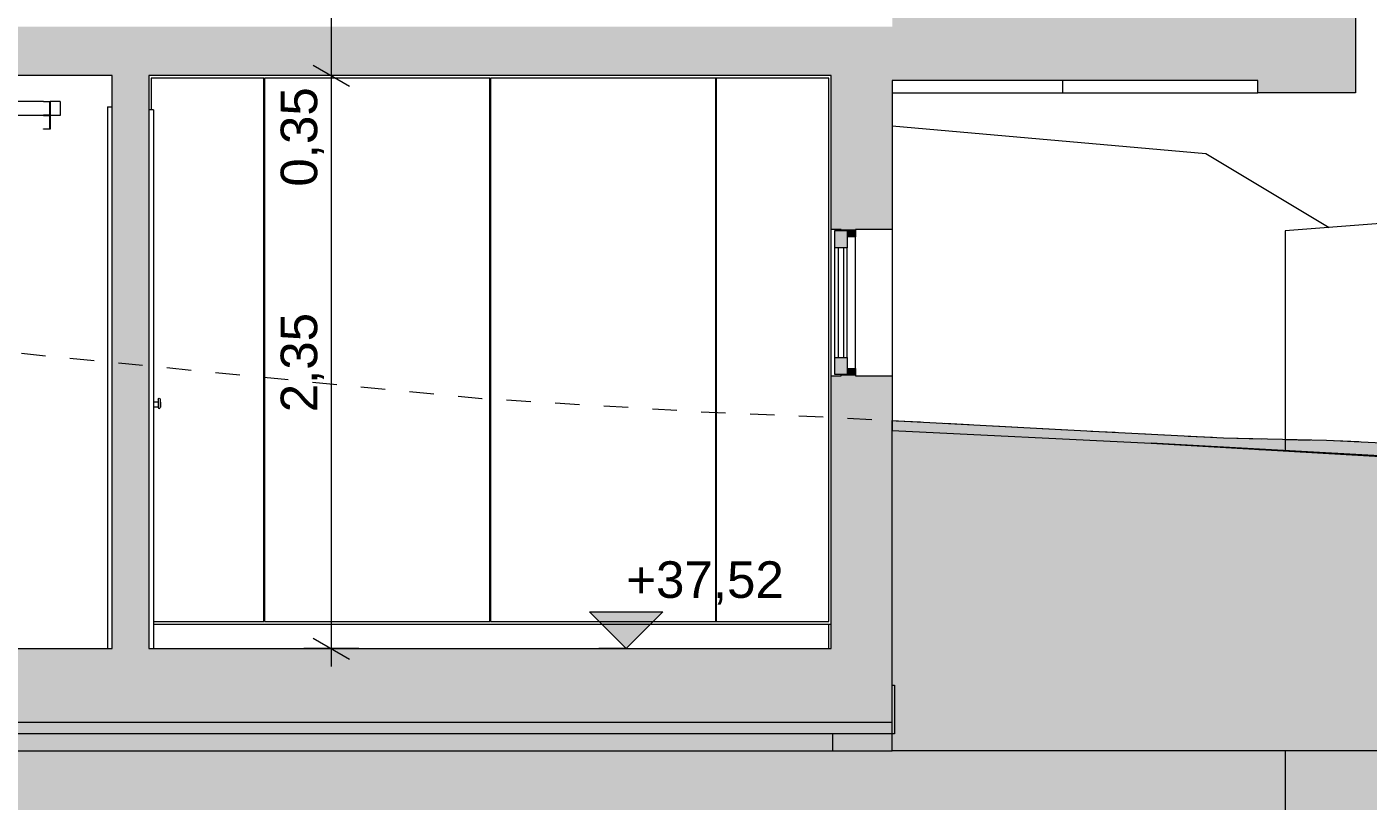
# Model space of a CAD drawing. Header units: metres. Extents: x -111189 to -108577, y -72951 to -72647.
# Drawn here: x -108879.9 to -108874.4, y -72945.29 to -72942.11 of the extents above; entities that cross this region are included whole.
import ezdxf

# ---------------------------------------------------------------- set-up
doc = ezdxf.new("R2010")
doc.units = ezdxf.units.M
doc.header["$MEASUREMENT"] = 0
doc.linetypes.add('Hidden Line', pattern=[0.13, 0.08, -0.05])
for name, color, linetype in [('00 - DESENHO 2D', 7, 'Continuous'), ('01 - TERRENO PROPOSTO', 7, 'Continuous'), ('02 - ESTRADAS', 7, 'Continuous'), ('02 - PASSEIOS', 7, 'Continuous'), ('03 - LAJES', 7, 'Continuous'), ('07 - MUROS', 7, 'Continuous'), ('08 - EQUIPAMENTO FIXO', 7, 'Continuous'), ('12 - COTAS GERAIS', 7, 'Continuous')]:
    doc.layers.add(name, color=color, linetype=linetype)
doc.styles.add('ESTILO_GERADO_7', font='')
doc.styles.get('ESTILO_GERADO_7').set_extended_font_data('Helvetica')
doc.dimstyles.new('ESTILO_GERADO__5', dxfattribs={"dimtxt": 0.15, "dimasz": 0.114, "dimexe": 0.18, "dimexo": 0.0625, "dimgap": 0, "dimtad": 1, "dimzin": 0, "dimdsep": 46, "dimtxsty": 'ESTILO_GERADO_7', "dimblk": 'ARROWHEAD_2', "dimblk1": 'ARROWHEAD_2', "dimblk2": 'ARROWHEAD_2', "dimcen": 0.09, "dimse1": 1, "dimse2": 1, "dimclrd": 7, "dimclre": 7, "dimclrt": 7, "dimadec": 0, "dimazin": 0, "dimtfac": 1, "dimtdec": 4, "dimtmove": 0, "dimatfit": 3, "dimfxl": 1, "dimtolj": 1, "dimtzin": 0, "dimarcsym": 0})

# ---------------------------------------------------------------- blocks, each defined once
blk = doc.blocks.new('Corte Elem_767_1', base_point=(-109050.7279, -72941.9624))
at = {"layer": '03 - LAJES', "linetype": 'Continuous', "lineweight": 13}
blk.add_hatch(color=251, dxfattribs=at).paths.add_polyline_path([(-108876.3478, -72942.1124), (-108885.2478, -72942.1124), (-108885.2478, -72942.3124), (-108876.3478, -72942.3124)])
at = {"layer": '03 - LAJES', "color": 7, "linetype": 'Continuous', "lineweight": 20}
for p, q in [((-108879.5478, -72942.3124), (-108884.0978, -72942.3124)), ((-108876.5978, -72942.3124), (-108879.3978, -72942.3124))]:
    blk.add_line(p, q, dxfattribs=at)
blk = doc.blocks.new('Corte Elem_774_1', base_point=(-109050.7279, -72941.9624))
at = {"layer": '03 - LAJES', "linetype": 'Continuous', "lineweight": 13}
blk.add_hatch(color=251, dxfattribs=at).paths.add_polyline_path([(-108886.4978, -72945.0124), (-108876.3478, -72945.0124), (-108876.3478, -72944.8124), (-108886.4978, -72944.8124)])
at = {"layer": '03 - LAJES', "color": 7, "linetype": 'Continuous', "lineweight": 20}
for p, q in [((-108876.3478, -72944.8124), (-108876.339, -72944.8124)), ((-108876.339, -72944.8124), (-108876.339, -72945.0124)), ((-108876.3478, -72945.0124), (-108886.4978, -72945.0124)), ((-108876.339, -72945.0124), (-108876.3478, -72945.0124))]:
    blk.add_line(p, q, dxfattribs=at)
blk = doc.blocks.new('Corte Elem_778_1', base_point=(-109050.7279, -72941.9624))
at = {"layer": '03 - LAJES', "linetype": 'Continuous', "lineweight": 13}
blk.add_hatch(color=251, dxfattribs=at).paths.add_polyline_path([(-108884.0978, -72944.8124), (-108879.5478, -72944.8124), (-108879.5478, -72944.6624), (-108884.0978, -72944.6624)])
at = {"layer": '03 - LAJES', "color": 7, "linetype": 'Continuous', "lineweight": 20}
blk.add_line((-108884.0978, -72944.6624), (-108879.5478, -72944.6624), dxfattribs=at)
blk = doc.blocks.new('Corte Elem_779_1', base_point=(-109050.7279, -72941.9624))
at = {"layer": '07 - MUROS', "color": 251, "linetype": 'Continuous', "lineweight": 13}
for p, q in [((-108876.3478, -72942.5188), (-108875.0612, -72942.6319)), ((-108875.0612, -72942.6319), (-108874.5547, -72942.9348))]:
    blk.add_line(p, q, dxfattribs=at)
blk = doc.blocks.new('Corte Elem_781_1', base_point=(-109050.7279, -72941.9624))
at = {"layer": '07 - MUROS', "linetype": 'Continuous', "lineweight": 13}
blk.add_hatch(color=251, dxfattribs=at).paths.add_polyline_path([(-108872.2681, -72942.7613), (-108872.2681, -72948.2254), (-108872.0643, -72948.2254), (-108872.0643, -72943.959), (-108872.0642, -72943.959), (-108872.0642, -72942.7628), (-108872.2361, -72942.7613)])
at = {"layer": '07 - MUROS', "color": 251, "linetype": 'Continuous', "lineweight": 13}
for p, q in [((-108872.4855, -72942.7778), (-108874.7355, -72942.9485)), ((-108874.7355, -72942.9485), (-108874.7355, -72943.8505)), ((-108874.7355, -72945.0824), (-108874.7355, -72945.4624)), ((-108874.7355, -72945.4624), (-108874.7355, -72948.2254)), ((-108874.7355, -72948.2254), (-108872.4855, -72948.2254))]:
    blk.add_line(p, q, dxfattribs=at)
at = {"layer": '07 - MUROS', "color": 7, "linetype": 'Continuous', "lineweight": 13}
for p, q in [((-108872.2681, -72942.7613), (-108872.4855, -72942.7778)), ((-108872.4855, -72948.2254), (-108872.2681, -72948.2254))]:
    blk.add_line(p, q, dxfattribs=at)
at = {"layer": '07 - MUROS', "color": 7, "linetype": 'Continuous', "lineweight": 20}
for p, q in [((-108872.2681, -72942.7613), (-108872.2361, -72942.7613)), ((-108872.2681, -72948.2254), (-108872.2681, -72942.7613)), ((-108872.2361, -72942.7613), (-108872.0642, -72942.7628)), ((-108872.0642, -72942.7628), (-108872.0642, -72943.959)), ((-108872.0642, -72943.959), (-108872.0642, -72948.2254)), ((-108872.0643, -72948.2254), (-108872.2681, -72948.2254)), ((-108872.0642, -72948.2254), (-108872.0643, -72948.2254))]:
    blk.add_line(p, q, dxfattribs=at)
blk = doc.blocks.new('Corte Elem_834_1', base_point=(-109050.7279, -72941.9624))
at = {"linetype": 'Continuous', "lineweight": 13}
for points in [[(-108876.3478, -72942.9433), (-108876.3478, -72942.3124), (-108876.5978, -72942.3124), (-108876.5978, -72942.9433), (-108876.4978, -72942.9433)], [(-108876.3478, -72944.8124), (-108876.3478, -72943.5433), (-108876.4978, -72943.5433), (-108876.5978, -72943.5433), (-108876.5978, -72944.8124)]]:
    blk.add_hatch(color=251, dxfattribs=at).paths.add_polyline_path(points)
at = {"color": 7, "linetype": 'Continuous', "lineweight": 20}
for p, q in [((-108876.5978, -72942.9433), (-108876.5978, -72942.3124)), ((-108876.3478, -72942.3324), (-108876.3478, -72942.9433)), ((-108876.5978, -72944.6624), (-108876.5978, -72943.5433)), ((-108876.3478, -72943.5433), (-108876.3478, -72943.7679))]:
    blk.add_line(p, q, dxfattribs=at)
blk = doc.blocks.new('Corte Elem_835_1', base_point=(-109050.7279, -72941.9624))
at = {"linetype": 'Continuous', "lineweight": 13}
blk.add_hatch(color=251, dxfattribs=at).paths.add_polyline_path([(-108879.3978, -72942.3124), (-108879.5478, -72942.3124), (-108879.5478, -72944.8124), (-108879.3978, -72944.8124)])
at = {"color": 7, "linetype": 'Continuous', "lineweight": 20}
for p, q in [((-108879.5478, -72944.6624), (-108879.5478, -72942.3124)), ((-108879.3978, -72942.3124), (-108879.3978, -72944.6624))]:
    blk.add_line(p, q, dxfattribs=at)
blk = doc.blocks.new('Corte Elem_854_1', base_point=(-109050.7279, -72941.9624))
at = {"layer": '03 - LAJES', "linetype": 'Continuous', "lineweight": 13}
blk.add_hatch(color=251, dxfattribs=at).paths.add_polyline_path([(-108879.3978, -72944.8124), (-108876.5978, -72944.8124), (-108876.5978, -72944.6624), (-108879.3978, -72944.6624)])
at = {"layer": '03 - LAJES', "color": 7, "linetype": 'Continuous', "lineweight": 20}
blk.add_line((-108879.3978, -72944.6624), (-108876.5978, -72944.6624), dxfattribs=at)
blk = doc.blocks.new('Corte Elem_855_1', base_point=(-109050.7279, -72941.9624))
at = {"layer": '08 - EQUIPAMENTO FIXO', "color": 251, "linetype": 'Continuous', "lineweight": 13}
for p, q in [((-108878.925, -72942.3229), (-108879.3873, -72942.3229)), ((-108879.3873, -72942.3229), (-108879.3873, -72942.4524)), ((-108878.925, -72944.5519), (-108878.925, -72942.3229)), ((-108878.925, -72942.3324), (-108878.923, -72942.3324)), ((-108878.4607, -72942.3229), (-108878.923, -72942.3229)), ((-108878.923, -72942.3229), (-108878.923, -72944.5519)), ((-108877.9983, -72942.3229), (-108878.4607, -72942.3229)), ((-108877.9983, -72944.5519), (-108877.9983, -72942.3229)), ((-108877.9983, -72942.3324), (-108877.9963, -72942.3324)), ((-108877.534, -72942.3229), (-108877.9963, -72942.3229)), ((-108877.9963, -72942.3229), (-108877.9963, -72944.5519)), ((-108877.0717, -72942.3229), (-108877.534, -72942.3229)), ((-108877.0717, -72944.5519), (-108877.0717, -72942.3229)), ((-108877.0717, -72942.3324), (-108877.0697, -72942.3324)), ((-108876.6073, -72942.3229), (-108877.0697, -72942.3229)), ((-108877.0697, -72942.3229), (-108877.0697, -72944.5519)), ((-108876.6073, -72944.5519), (-108876.6073, -72942.3229)), ((-108879.3788, -72944.5519), (-108878.925, -72944.5519)), ((-108878.923, -72944.5424), (-108878.925, -72944.5424)), ((-108878.923, -72944.5519), (-108878.4607, -72944.5519)), ((-108878.4607, -72944.5519), (-108877.9983, -72944.5519)), ((-108877.9963, -72944.5424), (-108877.9983, -72944.5424)), ((-108877.9963, -72944.5519), (-108877.534, -72944.5519)), ((-108877.534, -72944.5519), (-108877.0717, -72944.5519)), ((-108877.0697, -72944.5424), (-108877.0717, -72944.5424)), ((-108877.0697, -72944.5519), (-108876.6073, -72944.5519)), ((-108879.3788, -72944.5624), (-108876.6078, -72944.5624)), ((-108876.6078, -72944.5624), (-108876.5978, -72944.5624)), ((-108876.6078, -72944.6624), (-108876.6078, -72944.5624))]:
    blk.add_line(p, q, dxfattribs=at)
blk = doc.blocks.new('Corte Elem_857_1', base_point=(-109050.7279, -72941.9624))
at = {"color": 7, "linetype": 'Continuous', "lineweight": 13}
for p, q in [((-108879.5668, -72942.4404), (-108879.5668, -72944.6624)), ((-108879.5668, -72942.4404), (-108879.5478, -72942.4404)), ((-108879.3788, -72942.4524), (-108879.3978, -72942.4524)), ((-108879.3788, -72942.4524), (-108879.3788, -72944.6624))]:
    blk.add_line(p, q, dxfattribs=at)
at = {"color": 251, "linetype": 'Continuous', "lineweight": 13}
for p, q in [((-108879.3591, -72943.6524), (-108879.3788, -72943.6524)), ((-108879.3591, -72943.6724), (-108879.3788, -72943.6724)), ((-108879.359, -72943.6524), (-108879.3591, -72943.6524)), ((-108879.359, -72943.6724), (-108879.3591, -72943.6724)), ((-108879.359, -72943.6524), (-108879.359, -72943.6543)), ((-108879.3589, -72943.6537), (-108879.359, -72943.6537)), ((-108879.359, -72943.6543), (-108879.359, -72943.6593)), ((-108879.359, -72943.6593), (-108879.359, -72943.6655)), ((-108879.359, -72943.6655), (-108879.359, -72943.6705)), ((-108879.359, -72943.6705), (-108879.359, -72943.6724)), ((-108879.3589, -72943.6712), (-108879.359, -72943.6712)), ((-108879.3588, -72943.6392), (-108879.3577, -72943.6365)), ((-108879.3588, -72943.6392), (-108879.3588, -72943.6527)), ((-108879.3588, -72943.6527), (-108879.3588, -72943.6567)), ((-108879.3588, -72943.6567), (-108879.3588, -72943.6622)), ((-108879.3588, -72943.6622), (-108879.3588, -72943.6678)), ((-108879.3588, -72943.6678), (-108879.3588, -72943.672)), ((-108879.3588, -72943.672), (-108879.3588, -72943.6737)), ((-108879.3588, -72943.6737), (-108879.3577, -72943.6764)), ((-108879.3577, -72943.6365), (-108879.3551, -72943.6354)), ((-108879.3551, -72943.6354), (-108879.3524, -72943.6365)), ((-108879.3524, -72943.6365), (-108879.3513, -72943.6392)), ((-108879.3524, -72943.6764), (-108879.3513, -72943.6737)), ((-108879.3513, -72943.6392), (-108879.3513, -72943.6527)), ((-108879.3513, -72943.6527), (-108879.3513, -72943.6567)), ((-108879.3512, -72943.6537), (-108879.3513, -72943.6537)), ((-108879.3513, -72943.6537), (-108879.3513, -72943.6537)), ((-108879.3513, -72943.6567), (-108879.3513, -72943.6622)), ((-108879.3513, -72943.6622), (-108879.3513, -72943.6678)), ((-108879.3513, -72943.6678), (-108879.3513, -72943.672)), ((-108879.3512, -72943.6712), (-108879.3513, -72943.6712)), ((-108879.3513, -72943.6712), (-108879.3513, -72943.6712)), ((-108879.3513, -72943.672), (-108879.3513, -72943.6737)), ((-108879.3512, -72943.6524), (-108879.3512, -72943.6543)), ((-108879.3511, -72943.6524), (-108879.3512, -72943.6524)), ((-108879.3512, -72943.6543), (-108879.3512, -72943.6593)), ((-108879.3512, -72943.6593), (-108879.3512, -72943.6655)), ((-108879.3512, -72943.6655), (-108879.3512, -72943.6705)), ((-108879.3512, -72943.6705), (-108879.3512, -72943.6724)), ((-108879.3511, -72943.6724), (-108879.3512, -72943.6724)), ((-108879.3489, -72943.6524), (-108879.3511, -72943.6524)), ((-108879.3489, -72943.6724), (-108879.3511, -72943.6724)), ((-108879.3488, -72943.6524), (-108879.3489, -72943.6524)), ((-108879.3488, -72943.6724), (-108879.3489, -72943.6724)), ((-108879.3488, -72943.6524), (-108879.3488, -72943.6543)), ((-108879.3488, -72943.6543), (-108879.3488, -72943.6593)), ((-108879.3488, -72943.6593), (-108879.3488, -72943.6655)), ((-108879.3488, -72943.6655), (-108879.3488, -72943.6705)), ((-108879.3488, -72943.6705), (-108879.3488, -72943.6724)), ((-108879.3577, -72943.6764), (-108879.3551, -72943.6775)), ((-108879.3551, -72943.6775), (-108879.3524, -72943.6764))]:
    blk.add_line(p, q, dxfattribs=at)
blk = doc.blocks.new('Corte Elem_862_1', base_point=(-109050.7279, -72941.9624))
at = {"linetype": 'Continuous', "lineweight": 13}
for points in [[(-108883.8788, -72942.4184), (-108883.8788, -72942.4754), (-108883.8518, -72942.4754), (-108883.8518, -72942.4738), (-108883.8772, -72942.4738), (-108883.8772, -72942.42), (-108883.8518, -72942.42), (-108883.8518, -72942.4184)], [(-108879.802, -72942.4184), (-108879.829, -72942.4184), (-108879.829, -72942.42), (-108879.8036, -72942.42), (-108879.8036, -72942.4738), (-108879.829, -72942.4738), (-108879.829, -72942.4754), (-108879.802, -72942.4754)], [(-108883.8518, -72942.4754), (-108883.8788, -72942.4754), (-108883.8788, -72942.5324), (-108883.8518, -72942.5324), (-108883.8518, -72942.5308), (-108883.8772, -72942.5308), (-108883.8772, -72942.477), (-108883.8518, -72942.477)], [(-108879.829, -72942.4754), (-108879.829, -72942.477), (-108879.8036, -72942.477), (-108879.8036, -72942.5308), (-108879.829, -72942.5308), (-108879.829, -72942.5324), (-108879.802, -72942.5324), (-108879.802, -72942.4754)]]:
    blk.add_hatch(color=251, dxfattribs=at).paths.add_polyline_path(points)
at = {"color": 7, "linetype": 'Continuous', "lineweight": 13}
for p, q in [((-108883.8788, -72942.4184), (-108883.9204, -72942.4184)), ((-108883.9204, -72942.4184), (-108883.9204, -72942.4754)), ((-108879.829, -72942.4184), (-108883.8518, -72942.4184)), ((-108879.7604, -72942.4184), (-108879.802, -72942.4184)), ((-108879.7604, -72942.4184), (-108879.7604, -72942.4754)), ((-108883.8788, -72942.4754), (-108883.9204, -72942.4754)), ((-108879.829, -72942.4754), (-108883.8518, -72942.4754)), ((-108879.7604, -72942.4754), (-108879.802, -72942.4754))]:
    blk.add_line(p, q, dxfattribs=at)
at = {"color": 7, "linetype": 'Continuous', "lineweight": 20}
for p, q in [((-108883.8788, -72942.4184), (-108883.8518, -72942.4184)), ((-108883.8788, -72942.4754), (-108883.8788, -72942.4184)), ((-108883.8518, -72942.42), (-108883.8772, -72942.42)), ((-108883.8772, -72942.42), (-108883.8772, -72942.4738)), ((-108883.8518, -72942.4184), (-108883.8518, -72942.42)), ((-108879.829, -72942.4184), (-108879.802, -72942.4184)), ((-108879.829, -72942.42), (-108879.829, -72942.4184)), ((-108879.8036, -72942.42), (-108879.829, -72942.42)), ((-108879.8036, -72942.4738), (-108879.8036, -72942.42)), ((-108879.802, -72942.4184), (-108879.802, -72942.4754)), ((-108883.8788, -72942.5324), (-108883.8788, -72942.4754)), ((-108883.8788, -72942.4754), (-108883.8518, -72942.4754)), ((-108883.8772, -72942.4738), (-108883.8518, -72942.4738)), ((-108883.8772, -72942.477), (-108883.8772, -72942.5308)), ((-108883.8518, -72942.477), (-108883.8772, -72942.477)), ((-108883.8518, -72942.4738), (-108883.8518, -72942.4754)), ((-108883.8518, -72942.4754), (-108883.8518, -72942.477)), ((-108879.829, -72942.4738), (-108879.8036, -72942.4738)), ((-108879.829, -72942.4754), (-108879.829, -72942.4738)), ((-108879.802, -72942.4754), (-108879.829, -72942.4754)), ((-108879.829, -72942.477), (-108879.829, -72942.4754)), ((-108879.8036, -72942.477), (-108879.829, -72942.477)), ((-108879.8036, -72942.5308), (-108879.8036, -72942.477)), ((-108879.802, -72942.4754), (-108879.802, -72942.5324)), ((-108883.8518, -72942.5324), (-108883.8788, -72942.5324)), ((-108883.8772, -72942.5308), (-108883.8518, -72942.5308)), ((-108883.8518, -72942.5308), (-108883.8518, -72942.5324)), ((-108879.829, -72942.5324), (-108879.829, -72942.5308)), ((-108879.829, -72942.5308), (-108879.8036, -72942.5308)), ((-108879.802, -72942.5324), (-108879.829, -72942.5324))]:
    blk.add_line(p, q, dxfattribs=at)
blk = doc.blocks.new('Corte Elem_871_1', base_point=(-109050.7279, -72941.9624))
at = {"layer": '03 - LAJES', "linetype": 'Continuous', "lineweight": 13}
blk.add_hatch(color=251, dxfattribs=at).paths.add_polyline_path([(-108874.4478, -72942.3825), (-108874.4478, -72941.5343), (-108874.8478, -72941.5343), (-108874.8478, -72942.3825)])
at = {"layer": '03 - LAJES', "color": 251, "linetype": 'Continuous', "lineweight": 13}
for p, q in [((-108875.6478, -72941.9824), (-108875.6478, -72941.5343)), ((-108875.6478, -72942.3825), (-108875.6478, -72942.3324)), ((-108876.3478, -72942.3825), (-108875.6478, -72942.3825)), ((-108875.6478, -72942.3825), (-108874.8478, -72942.3825))]:
    blk.add_line(p, q, dxfattribs=at)
at = {"layer": '03 - LAJES', "color": 7, "linetype": 'Continuous', "lineweight": 20}
for p, q in [((-108874.8478, -72941.9824), (-108874.8478, -72941.5343)), ((-108874.4478, -72941.5343), (-108874.4478, -72942.3825)), ((-108874.8478, -72942.3825), (-108874.8478, -72942.3324)), ((-108874.4478, -72942.3825), (-108874.8478, -72942.3825))]:
    blk.add_line(p, q, dxfattribs=at)
blk = doc.blocks.new('Corte Elem_907_1', base_point=(-109050.7279, -72941.9624))
at = {"layer": '02 - PASSEIOS', "linetype": 'Continuous', "lineweight": 13}
blk.add_hatch(color=251, dxfattribs=at).paths.add_polyline_path([(-108870.7821, -72943.9551), (-108870.879, -72943.9554), (-108872.0643, -72943.959), (-108872.0643, -72949.1485), (-108870.7821, -72949.1485)])
h = blk.add_hatch(dxfattribs=at)
h.set_pattern_fill('GRID_60X120_0001', style=0, pattern_type=2)
h.set_pattern_definition([(0, (-108909.9112, -72941.9624), (0, 0.6), []), (90, (-108909.9112, -72941.96242), (-0.2324394, 0), [])])
h.paths.add_polyline_path([(-108872.2817, -72948.2254), (-108872.2817, -72949.1485), (-108872.0643, -72949.1485), (-108872.0643, -72948.2254)])
at = {"layer": '02 - PASSEIOS', "color": 7, "linetype": 'Continuous', "lineweight": 20}
for p, q in [((-108872.0643, -72949.1485), (-108872.0643, -72943.959)), ((-108872.0643, -72943.959), (-108872.0642, -72943.959)), ((-108872.0642, -72943.959), (-108870.879, -72943.9554)), ((-108870.879, -72943.9554), (-108870.7821, -72943.9551)), ((-108870.7821, -72949.1485), (-108870.7821, -72943.9551)), ((-108870.7821, -72949.1485), (-108872.0643, -72949.1485))]:
    blk.add_line(p, q, dxfattribs=at)
at = {"layer": '02 - PASSEIOS', "color": 251, "linetype": 'Continuous', "lineweight": 13}
blk.add_line((-108874.7594, -72949.1485), (-108872.2817, -72949.1485), dxfattribs=at)
at = {"layer": '02 - PASSEIOS', "color": 7, "linetype": 'Continuous', "lineweight": 13}
blk.add_line((-108872.2817, -72949.1485), (-108872.0643, -72949.1485), dxfattribs=at)
blk = doc.blocks.new('Corte Elem_957_1', base_point=(-109050.7279, -72941.9624))
at = {"layer": '03 - LAJES', "linetype": 'Continuous', "lineweight": 13}
blk.add_hatch(color=251, dxfattribs=at).paths.add_polyline_path([(-108874.8478, -72941.9824), (-108876.3478, -72941.9824), (-108876.3478, -72942.3324), (-108874.8478, -72942.3324)])
at = {"layer": '03 - LAJES', "color": 7, "linetype": 'Continuous', "lineweight": 20}
for p, q in [((-108876.3478, -72941.9824), (-108874.8478, -72941.9824)), ((-108874.8478, -72942.3324), (-108876.3478, -72942.3324))]:
    blk.add_line(p, q, dxfattribs=at)
blk = doc.blocks.new('Corte Elem_969_1', base_point=(-109050.7279, -72941.9624))
at = {"layer": '01 - TERRENO PROPOSTO', "linetype": 'Continuous', "lineweight": 13}
blk.add_hatch(color=251, dxfattribs=at).paths.add_polyline_path([(-108876.3478, -72945.0824), (-108872.2682, -72945.0824), (-108872.2682, -72943.9637), (-108872.748, -72943.9657), (-108875.2859, -72943.8202), (-108876.3478, -72943.7679)])
at = {"layer": '01 - TERRENO PROPOSTO', "color": 7, "linetype": 'Continuous', "lineweight": 20}
for p, q in [((-108876.3478, -72943.7679), (-108875.2859, -72943.8202)), ((-108875.2859, -72943.8202), (-108872.748, -72943.9657)), ((-108876.3478, -72945.0124), (-108876.3478, -72944.8124)), ((-108876.3478, -72945.0824), (-108876.3478, -72945.0124)), ((-108872.2682, -72945.0824), (-108876.3478, -72945.0824))]:
    blk.add_line(p, q, dxfattribs=at)
at = {"layer": '01 - TERRENO PROPOSTO', "color": 7, "linetype": 'Continuous', "lineweight": 13}
for p, q in [((-108872.6517, -72943.9653), (-108875.2859, -72943.8202)), ((-108874.8437, -72943.8455), (-108874.9282, -72943.8407)), ((-108874.8437, -72943.8455), (-108874.8498, -72943.8452)), ((-108874.8437, -72943.8455), (-108874.8257, -72943.8466)), ((-108874.5058, -72943.8644), (-108874.5903, -72943.8596)), ((-108874.5058, -72943.8644), (-108874.5315, -72943.8634)), ((-108874.5058, -72943.8644), (-108874.447, -72943.8681))]:
    blk.add_line(p, q, dxfattribs=at)
at = {"layer": '01 - TERRENO PROPOSTO', "color": 251, "linetype": 'Continuous', "lineweight": 13}
for p, q in [((-108876.5929, -72945.0124), (-108876.5929, -72945.0824)), ((-108886.4978, -72945.0824), (-108876.8489, -72945.0824)), ((-108876.8489, -72945.0824), (-108876.5929, -72945.0824)), ((-108876.5929, -72945.0824), (-108876.3478, -72945.0824))]:
    blk.add_line(p, q, dxfattribs=at)
blk = doc.blocks.new('Corte Elem_989_1', base_point=(-109050.7279, -72941.9624))
at = {"linetype": 'Continuous', "lineweight": 13}
for points in [[(-108876.5328, -72943.0183), (-108876.5328, -72942.9483), (-108876.5828, -72942.9483), (-108876.5828, -72943.0183)], [(-108876.5578, -72942.9483), (-108876.5328, -72942.9483), (-108876.5328, -72942.9733), (-108876.4978, -72942.9733), (-108876.4978, -72942.9433), (-108876.5578, -72942.9433)], [(-108876.5328, -72943.4683), (-108876.5828, -72943.4683), (-108876.5828, -72943.5383), (-108876.5328, -72943.5383)], [(-108876.5328, -72943.5133), (-108876.5328, -72943.5383), (-108876.5578, -72943.5383), (-108876.5578, -72943.5433), (-108876.4978, -72943.5433), (-108876.4978, -72943.5133)]]:
    blk.add_hatch(color=251, dxfattribs=at).paths.add_polyline_path(points)
at = {"color": 251, "linetype": 'Continuous', "lineweight": 13}
for p, q in [((-108876.5978, -72943.5433), (-108876.5978, -72942.9433)), ((-108876.3478, -72942.9433), (-108876.3478, -72943.5433)), ((-108876.4978, -72943.5133), (-108876.4978, -72942.9733)), ((-108876.5828, -72943.0332), (-108876.5828, -72943.0183)), ((-108876.5828, -72943.0995), (-108876.5828, -72943.074)), ((-108876.5828, -72943.1658), (-108876.5828, -72943.1403)), ((-108876.5828, -72943.2322), (-108876.5828, -72943.2066)), ((-108876.5828, -72943.2985), (-108876.5828, -72943.273)), ((-108876.5828, -72943.3648), (-108876.5828, -72943.3393)), ((-108876.5828, -72943.4312), (-108876.5828, -72943.4056)), ((-108876.5828, -72943.4683), (-108876.5828, -72943.4312)), ((-108876.5328, -72943.4683), (-108876.5328, -72943.4145))]:
    blk.add_line(p, q, dxfattribs=at)
at = {"color": 7, "linetype": 'Continuous', "lineweight": 20}
for p, q in [((-108876.5578, -72942.9433), (-108876.5978, -72942.9433)), ((-108876.5828, -72942.9483), (-108876.5578, -72942.9483)), ((-108876.5828, -72943.0183), (-108876.5828, -72942.9483)), ((-108876.5578, -72942.9483), (-108876.5578, -72942.9433)), ((-108876.5578, -72942.9483), (-108876.5328, -72942.9483)), ((-108876.5328, -72942.9483), (-108876.5328, -72942.9733)), ((-108876.4978, -72942.9433), (-108876.4978, -72942.9733)), ((-108876.3478, -72942.9433), (-108876.4978, -72942.9433)), ((-108876.5328, -72942.9733), (-108876.5328, -72943.0183)), ((-108876.4978, -72942.9733), (-108876.5328, -72942.9733)), ((-108876.5328, -72943.0183), (-108876.5828, -72943.0183)), ((-108876.5678, -72943.4683), (-108876.5678, -72943.0183)), ((-108876.5478, -72943.0183), (-108876.5478, -72943.4683)), ((-108876.5828, -72943.4683), (-108876.5328, -72943.4683)), ((-108876.5828, -72943.5383), (-108876.5828, -72943.4683)), ((-108876.5328, -72943.4683), (-108876.5328, -72943.5133)), ((-108876.5978, -72943.5433), (-108876.5578, -72943.5433)), ((-108876.5578, -72943.5383), (-108876.5828, -72943.5383)), ((-108876.5328, -72943.5383), (-108876.5578, -72943.5383)), ((-108876.5578, -72943.5433), (-108876.5578, -72943.5383)), ((-108876.5328, -72943.5133), (-108876.5328, -72943.5383)), ((-108876.5328, -72943.5133), (-108876.4978, -72943.5133)), ((-108876.4978, -72943.5133), (-108876.4978, -72943.5433)), ((-108876.4978, -72943.5433), (-108876.3478, -72943.5433))]:
    blk.add_line(p, q, dxfattribs=at)
at = {"color": 7, "linetype": 'Continuous', "lineweight": 13}
for p, q in [((-108876.5828, -72943.074), (-108876.5828, -72943.0332)), ((-108876.5328, -72943.1355), (-108876.5328, -72943.0183)), ((-108876.5828, -72943.1355), (-108876.5828, -72943.0995)), ((-108876.5828, -72943.1403), (-108876.5828, -72943.1355)), ((-108876.5828, -72943.2066), (-108876.5828, -72943.1658)), ((-108876.5328, -72943.4145), (-108876.5328, -72943.1355)), ((-108876.5828, -72943.273), (-108876.5828, -72943.2322)), ((-108876.5828, -72943.3393), (-108876.5828, -72943.2985)), ((-108876.5828, -72943.4056), (-108876.5828, -72943.3648))]:
    blk.add_line(p, q, dxfattribs=at)
blk = doc.blocks.new('Cota_14_1', base_point=(-108877.4391, -72944.6624))
at = {"layer": '12 - COTAS GERAIS', "linetype": 'Continuous', "lineweight": 5}
blk.add_hatch(color=7, dxfattribs=at).paths.add_polyline_path([(-108877.4391, -72944.6624), (-108877.2891, -72944.5124), (-108877.5891, -72944.5124)])
at = {"layer": '12 - COTAS GERAIS', "color": 7, "linetype": 'Continuous', "lineweight": 5}
for p, q in [((-108877.4391, -72944.6624), (-108877.5891, -72944.5124)), ((-108877.5891, -72944.5124), (-108877.2891, -72944.5124)), ((-108877.2891, -72944.5124), (-108877.4391, -72944.6624)), ((-108877.4391, -72944.6624), (-108877.5516, -72944.6624)), ((-108877.4391, -72944.6624), (-108877.3266, -72944.6624))]:
    blk.add_line(p, q, dxfattribs=at)
at = {"layer": '12 - COTAS GERAIS', "color": 7, "lineweight": 5, "insert": (-108877.4391, -72944.4824), "char_height": 0.15, "attachment_point": 7, "style": 'ESTILO_GERADO_7'}
blk.add_mtext('\\A1;{\\pql;\\fHelvetica|b0|i0|c0|p0;\\W1.000000;+37,52}', dxfattribs=at)
blk = doc.blocks.new('*D1655', base_point=(-109050.7279, -72941.9624))
at = {"layer": '12 - COTAS GERAIS', "color": 7, "linetype": 'Continuous', "lineweight": 5, "transparency": 16777216}
for p, q in [((-108878.7236, -72942.2691), (-108878.5736, -72942.3557)), ((-108878.5361, -72942.3124), (-108878.7611, -72942.3124)), ((-108878.6486, -72944.6624), (-108878.6486, -72942.3124)), ((-108878.5361, -72944.6624), (-108878.7611, -72944.6624)), ((-108878.7236, -72944.6191), (-108878.5736, -72944.7057)), ((-108878.6486, -72944.7358), (-108878.6486, -72944.6624))]:
    blk.add_line(p, q, dxfattribs=at)
at = {"layer": '12 - COTAS GERAIS', "color": 7, "lineweight": 5, "transparency": 16777216, "char_height": 0.15, "attachment_point": 7, "rotation": 90, "style": 'ESTILO_GERADO_7'}
for s, insert in [('\\A1;{\\pql;\\fHelvetica|b0|i0|c0|p0;\\W1.000000;0,35}', (-108878.6786, -72942.7679)), ('\\A1;{\\pql;\\fHelvetica|b0|i0|c0|p0;\\W1.000000;2,35}', (-108878.6786, -72943.6935))]:
    blk.add_mtext(s, dxfattribs=dict(at, insert=insert))
blk = doc.blocks.new('ARROWHEAD_2')
at = {"color": 0, "linetype": 'Continuous', "lineweight": 0}
for p, q in [((-0.378, -0.655), (0.378, 0.655)), ((0, 0), (-1, 0))]:
    blk.add_line(p, q, dxfattribs=at)
blk = doc.blocks.new('*D1656', base_point=(-109050.7279, -72941.9624))
at = {"layer": '12 - COTAS GERAIS', "color": 7, "linetype": 'Continuous', "lineweight": 5, "transparency": 16777216}
for p, q in [((-108878.5361, -72941.9624), (-108878.7611, -72941.9624)), ((-108878.7236, -72941.9191), (-108878.5736, -72942.0057)), ((-108878.6486, -72942.3124), (-108878.6486, -72941.9624)), ((-108878.7236, -72942.2691), (-108878.5736, -72942.3557)), ((-108878.5361, -72942.3124), (-108878.7611, -72942.3124))]:
    blk.add_line(p, q, dxfattribs=at)

msp = doc.modelspace()

# ---------------------------------------------------------------- hatches: boundary and pattern name
at = {"layer": '00 - DESENHO 2D', "linetype": 'Continuous', "lineweight": 13}
msp.add_hatch(color=251, dxfattribs=at).paths.add_polyline_path([(-108891.4996, -72951.1348), (-108891.4996, -72941.1368), (-108891.2999, -72941.1368), (-108891.2999, -72942.6344), (-108891.1623, -72942.6344), (-108887.8314, -72942.8534), (-108887.6978, -72942.8622), (-108887.6978, -72943.186), (-108886.4978, -72943.186), (-108886.4978, -72944.9644), (-108876.3478, -72944.9644), (-108876.3478, -72943.7269), (-108875.4735, -72943.7739), (-108874.9892, -72943.7981), (-108874.5657, -72943.8073), (-108873.4542, -72943.8614), (-108872.2599, -72943.9152), (-108872.2599, -72942.7549), (-108872.056, -72942.7549), (-108872.0561, -72943.9244), (-108870.7821, -72943.9064), (-108870.7622, -72951.1348)])

# ---------------------------------------------------------------- linework, layer by layer
at = {"layer": '00 - DESENHO 2D', "color": 7, "linetype": 'Continuous', "lineweight": 13, "flags": 128}
msp.add_lwpolyline([(-108891.4996, -72951.1348), (-108891.4996, -72941.1368), (-108891.2999, -72941.1368), (-108891.2999, -72942.6344), (-108891.1623, -72942.6344), (-108887.8314, -72942.8534), (-108887.6978, -72942.8622), (-108887.6978, -72943.186), (-108886.4978, -72943.186), (-108886.4978, -72944.9644), (-108876.3478, -72944.9644), (-108876.3478, -72943.7269), (-108875.4735, -72943.7739), (-108874.9892, -72943.7981), (-108874.5657, -72943.8073), (-108873.4542, -72943.8614), (-108872.2599, -72943.9152), (-108872.2599, -72942.7549), (-108872.056, -72942.7549), (-108872.0561, -72943.9244), (-108870.7821, -72943.9064), (-108870.7622, -72951.1348)], close=True, dxfattribs=at)
at = {"layer": '02 - ESTRADAS', "color": 7, "linetype": 'Hidden Line', "lineweight": 20, "flags": 128}
msp.add_lwpolyline([(-108891.2894, -72942.6349), (-108891.1519, -72942.6349), (-108890.5778, -72942.6726), (-108889.1497, -72942.7665), (-108887.8752, -72942.8504), (-108887.2263, -72942.893), (-108886.2035, -72942.95), (-108884.6206, -72943.0441), (-108883.7478, -72943.0992), (-108882.9155, -72943.1626), (-108882.0913, -72943.2411), (-108881.3412, -72943.3124), (-108880.6822, -72943.3768), (-108879.4123, -72943.5013), (-108878.5826, -72943.5833), (-108878.0311, -72943.6367), (-108877.141, -72943.6904), (-108876.5646, -72943.7152), (-108876.3374, -72943.7274), (-108875.6789, -72943.7628), (-108874.9787, -72943.7987), (-108874.4996, -72943.8105), (-108873.8485, -72943.8422), (-108873.1921, -72943.8732), (-108872.5895, -72943.9004), (-108872.2495, -72943.9158), (-108872.0457, -72943.9249)], dxfattribs=at)

# ---------------------------------------------------------------- block references
at = {"lineweight": 0}
for name in ['Corte Elem_835_1', 'Corte Elem_834_1', 'Corte Elem_862_1', 'Corte Elem_857_1', 'Corte Elem_989_1']:
    msp.add_blockref(name, (-109050.7279, -72941.9624), dxfattribs=at)
at = {"layer": '01 - TERRENO PROPOSTO', "lineweight": 0}
msp.add_blockref('Corte Elem_969_1', (-109050.7279, -72941.9624), dxfattribs=at)
at = {"layer": '02 - PASSEIOS', "lineweight": 0}
msp.add_blockref('Corte Elem_907_1', (-109050.7279, -72941.9624), dxfattribs=at)
at = {"layer": '03 - LAJES', "lineweight": 0}
for name in ['Corte Elem_871_1', 'Corte Elem_957_1', 'Corte Elem_767_1', 'Corte Elem_778_1', 'Corte Elem_854_1', 'Corte Elem_774_1']:
    msp.add_blockref(name, (-109050.7279, -72941.9624), dxfattribs=at)
at = {"layer": '07 - MUROS', "lineweight": 0}
for name in ['Corte Elem_779_1', 'Corte Elem_781_1']:
    msp.add_blockref(name, (-109050.7279, -72941.9624), dxfattribs=at)
at = {"layer": '08 - EQUIPAMENTO FIXO', "lineweight": 0}
msp.add_blockref('Corte Elem_855_1', (-109050.7279, -72941.9624), dxfattribs=at)
at = {"layer": '12 - COTAS GERAIS', "color": 7, "linetype": 'Continuous', "lineweight": 5}
msp.add_blockref('Cota_14_1', (-108877.4391, -72944.6624), dxfattribs=at)

# ---------------------------------------------------------------- dimensions: what is measured, and where the dimension line sits
for base, p1, p2, picture, middle in [((-108878.6486, -72941.9624), (-108878.6486, -72942.3124), (-108867.1201, -72941.9624), '*D1656', (-108878.7536, -72942.5737)), ((-108878.6486, -72942.3124), (-108867.1201, -72944.6624), (-108878.6486, -72942.3124), '*D1655', (-108878.7536, -72943.4993))]:
    dim = msp.add_linear_dim(base=base, p1=p1, p2=p2, angle=90, dimstyle='ESTILO_GERADO__5', dxfattribs=at)
    dim.commit()
    dim.dimension.update_dxf_attribs({"geometry": picture, "text_midpoint": middle, "dimtype": 160, "text_rotation": 90})

doc.saveas('drawing.dxf')
